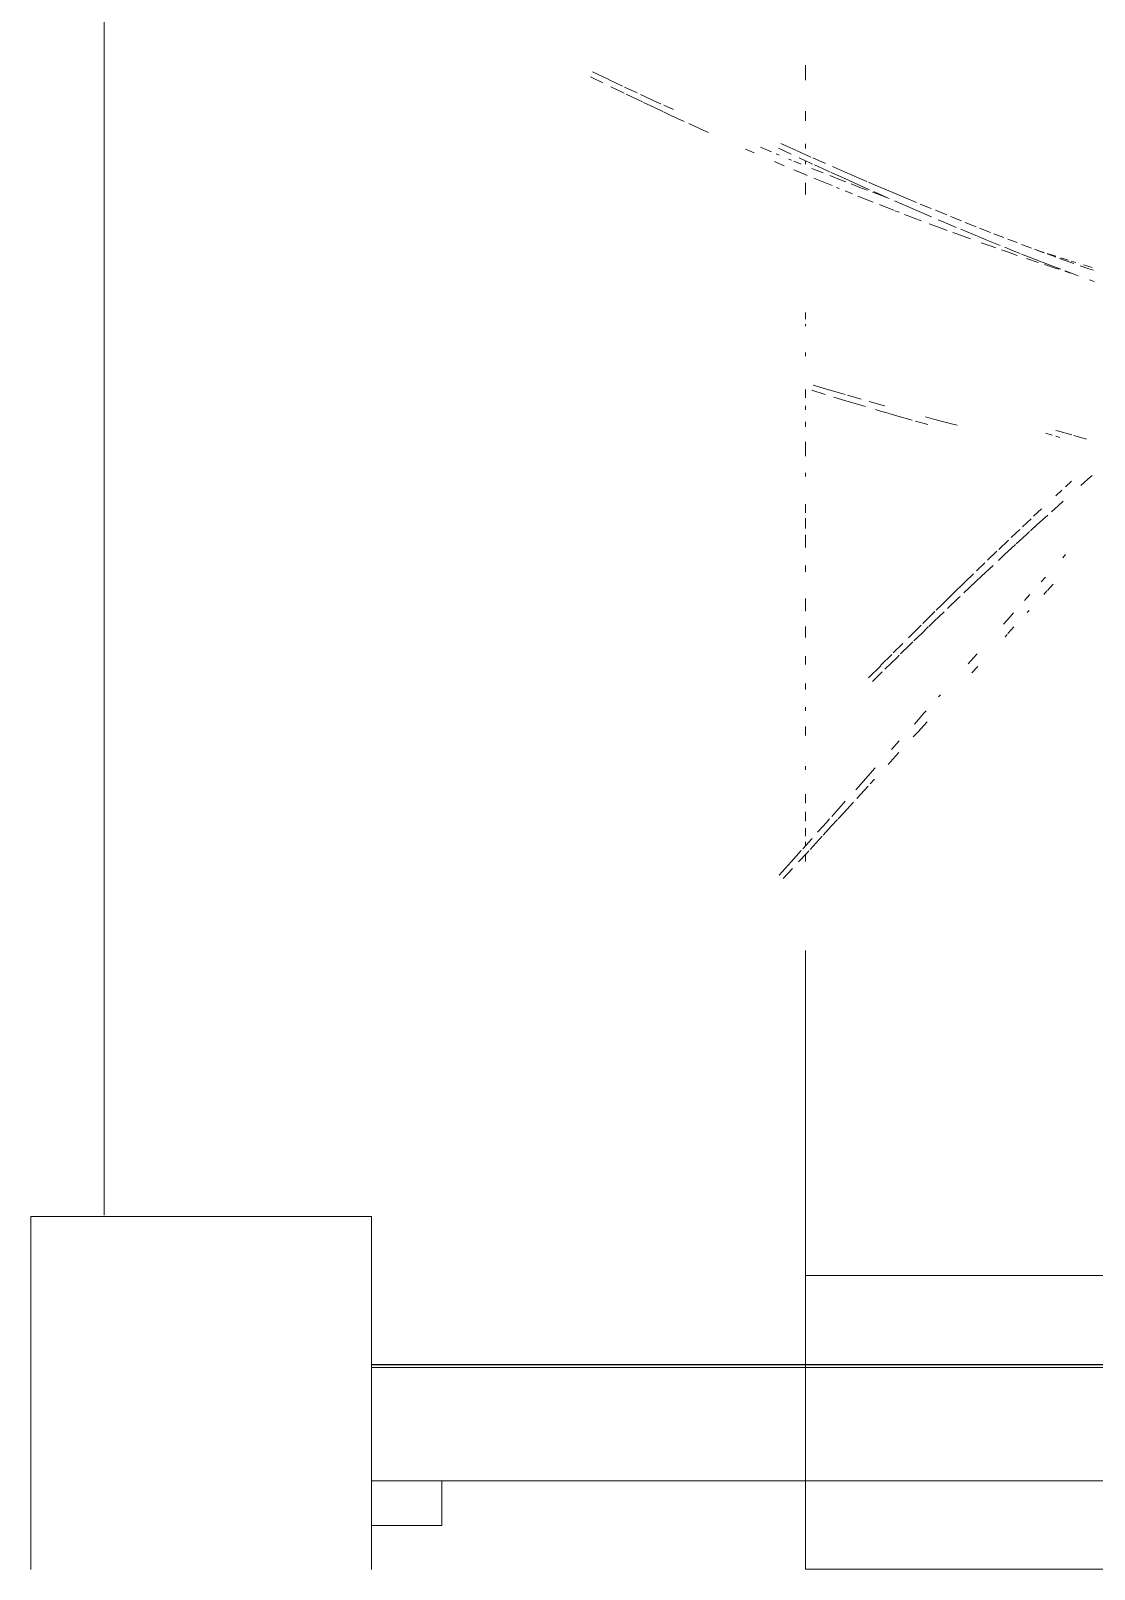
# Model space of a CAD drawing. Header units: millimetres. Extents: x -67152 to -48359, y -6192 to 21191.
# Drawn here: x -62380 to -62018, y 533 to 1057 of the extents above; entities that cross this region are included whole.
import ezdxf

# ---------------------------------------------------------------- set-up
doc = ezdxf.new("R2010")
doc.units = ezdxf.units.MM
for name, color, linetype, lineweight in [('G-IMPT', 8, 'Continuous', 9), ('I-FURN', 30, 'Continuous', 9), ('Q-SPCQ', 91, 'Continuous', 9)]:
    doc.layers.add(name, color=color, linetype=linetype, lineweight=lineweight)

# ---------------------------------------------------------------- blocks, each defined once
blk = doc.blocks.new('2017_EN_Awning_Llaza_Complet-PRO - Frontal-3576117-Nivel 1 Oficinas')
at = {"layer": 'Q-SPCQ'}
for p, q in [((-2975, 145.89), (-2975, 2171.56)), ((-3000, 145.48), (-2883.92, 145.48)), ((-3000, 25.23), (-3000, 145.48)), ((-2883.92, 145.48), (-2883.92, 25.23)), ((2883.92, 95.02), (-2883.92, 95.02)), ((-2883.92, 94.88), (2883.92, 94.88)), ((2883.92, 94.04), (-2883.92, 94.04)), ((-2883.92, 55.37), (2883.92, 55.37)), ((-2860, 40.23), (-2860, 55.23)), ((-2883.92, 40.23), (-2860, 40.23))]:
    blk.add_line(p, q, dxfattribs=at)
blk = doc.blocks.new('LR2371_Conjunto_Estar_Externo_932 - RM-palem_elek_dwg-V24-Nivel 1 Oficinas')
at = {"layer": 'G-IMPT'}
for p, q in [((1513.1, 860.8), (1528.5, 877.5)), ((1535, 871.6), (1515.6, 850)), ((1489.2, 834.7), (1503.1, 849.8)), ((1498.6, 830.9), (1515.6, 850)), ((1464, 807.3), (1469.2, 813)), ((1469.2, 813), (1484, 829.1)), ((1496.2, 828.2), (1480.8, 811)), ((1486.4, 831.6), (1489.2, 834.7)), ((1438.8, 779.8), (1449.2, 791.1)), ((1449.2, 791.1), (1462.5, 805.7)), ((1456.7, 784.1), (1471.7, 800.9)), ((1412.4, 751.1), (1429, 769.2)), ((1429, 769.2), (1438, 778.9)), ((1448.3, 774.7), (1436.9, 761.9)), ((1456.7, 784.1), (1452, 778.9)), ((1388.4, 724.9), (1406.8, 744.9)), ((1426, 749.8), (1436.9, 761.9)), ((1376.6, 694.6), (1396.8, 717.1)), ((1377.7, 713.2), (1384.9, 721)), ((1408.8, 730.6), (1396.8, 717.1)), ((1347.5, 680.2), (1355.5, 689)), ((1336.9, 650.1), (1349.6, 664.3)), ((1337.6, 669.5), (1347.5, 680.2)), ((1291.1, 618.7), (1306.4, 635.4)), ((1306.4, 635.4), (1313.8, 643.5)), ((1295.6, 603.9), (1312, 622.3)), ((1295.6, 603.9), (1292.3, 600.2)), ((1269, 574.1), (1272, 577.5)), ((1207.5, 527.4), (1216.9, 537.7)), ((1365, 536.1), (1381.3, 552.2)), ((1387.5, 546), (1367.6, 525.9)), ((1214.6, 513.2), (1208.6, 506.4)), ((1214.6, 513.2), (1223.4, 523.1)), ((1337.2, 508.8), (1340.1, 511.6)), ((1340.1, 511.6), (1360.6, 531.8)), ((1349.3, 507.4), (1367.1, 525.3)), ((1367.5, 525.8), (1367.1, 525.3)), ((1299.4, 472), (1312.9, 485.1)), ((1314.4, 486.6), (1319.6, 491.7)), ((1319.6, 491.7), (1334.8, 506.5)), ((1346.8, 504.9), (1331, 489)), ((1147.6, 462), (1157.5, 472.8)), ((1164.9, 457.5), (1154.6, 445.9)), ((1158.9, 474.4), (1162.3, 478)), ((1279.3, 452.6), (1288.2, 461.2)), ((1289, 462), (1299.4, 472)), ((1306.7, 464.8), (1300.8, 458.9)), ((1306.7, 464.8), (1321.8, 479.8)), ((1122.7, 434.8), (1125.6, 438)), ((1148.3, 438.8), (1154.6, 445.9)), ((1263.1, 437), (1279.3, 452.6)), ((1267.3, 425.8), (1276.1, 434.4)), ((1278, 436.3), (1286.9, 445.1)), ((1298.2, 456.4), (1286.9, 445.1)), ((1093.2, 402.5), (1098.4, 408.2)), ((1130, 418.3), (1121.3, 408.5)), ((1228.8, 388), (1247.9, 406.7)), ((1236.4, 411.5), (1239.8, 414.7)), ((1239.8, 414.7), (1257.6, 431.7)), ((1267.3, 425.8), (1247.9, 406.7)), ((1082.9, 391.3), (1092.3, 401.6)), ((1095.5, 379.7), (1102.5, 387.5)), ((1201.2, 378.1), (1220.4, 396.3)), ((1228.8, 388), (1214.6, 374.2)), ((1220.4, 396.3), (1230.6, 405.9)), ((1182.2, 360.4), (1201.2, 378.1)), ((1195.8, 356), (1209.4, 369.2)), ((1062.3, 342.3), (1067, 347.6)), ((1145.2, 325.9), (1163.6, 343)), ((1156.9, 318.7), (1172.8, 333.9)), ((1163.6, 343), (1173.3, 352)), ((1191.2, 351.5), (1175.9, 336.9)), ((1121.8, 304.4), (1127.1, 309.3)), ((1127.1, 309.3), (1143.8, 324.7)), ((1152.1, 314.2), (1138.1, 300.8)), ((1091.8, 277.2), (1109.3, 293)), ((1109.3, 293), (1120.6, 303.3)), ((1119.4, 283.2), (1133.5, 296.5)), ((1066.3, 254.2), (1074.7, 261.8)), ((1074.7, 261.8), (1085.7, 271.7)), ((1115.2, 279.3), (1102.1, 267)), ((1052.6, 221.3), (1062.7, 230.5)), ((1078.7, 245.3), (1068.8, 236.1)), ((1018.4, 212.1), (1025.5, 218.2)), ((1025.5, 218.2), (1037.1, 228.4)), ((1048.7, 146), (1027.7, 151.8)), ((1052.1, 145), (1075.8, 138.4)), ((1072.1, 149), (1078.6, 147.1)), ((1078.7, 137.5), (1075.8, 138.4)), ((1078.6, 147.1), (1078.7, 147)), ((1084.4, 145.3), (1094.8, 142.2)), ((1248.8, 127.1), (1241.3, 129)), ((1248.8, 127.1), (1278, 119.4)), ((1290, 127.8), (1310.2, 122.1)), ((1293.7, 115.2), (1278, 119.4)), ((1315.4, 120.6), (1339.1, 113.8)), ((1339.1, 113.8), (1351.9, 110.1)), ((1353, 109.8), (1367.9, 105.5)), ((1367.9, 105.5), (1376.4, 103)), ((1365, 95.7), (1360.8, 96.8)), ((1365, 95.7), (1386.8, 89.5)), ((1392.8, 98.1), (1396.6, 97)), ((1396.6, 97), (1425.1, 88.5)), ((1422.4, 79.4), (1400, 85.8)), ((1425.1, 88.5), (1445, 82.4)), ((1426, 78.3), (1450.9, 71.1)), ((1459.4, 78), (1481.5, 71.1)), ((1479.1, 62.8), (1451.5, 70.9)), ((1015.4, -108.4), (1023.2, -111.2)), ((1023.9, -129.5), (1016.5, -127)), ((1041.9, -118), (1049.8, -120.9)), ((1049.8, -120.9), (1062.9, -125.8)), ((1054.2, -122.3), (1063.9, -125.4)), ((1018.7, -131.5), (1033.1, -136)), ((1023.9, -129.5), (1038.5, -134.5)), ((1053, -142.2), (1045.4, -139.8)), ((1061.4, -142.5), (1048.8, -138.1)), ((1070.3, -147.5), (1058.1, -143.8)), ((1061.4, -142.5), (1072.6, -146.6)), ((1070.4, -128.5), (1088, -135.2)), ((1073.8, -128.6), (1078.2, -130)), ((1078.2, -130), (1097.5, -136.4)), ((1078.7, -148.8), (1080.9, -149.6)), ((1078.7, -150.2), (1093.1, -154.7)), ((1093.1, -154), (1080.9, -149.6)), ((1088, -135.2), (1102.4, -140.8)), ((1103.3, -141.1), (1107.9, -142.9)), ((1107.5, -139.8), (1127.1, -146.4)), ((1107.9, -142.9), (1128.3, -150.9)), ((1128.3, -150.9), (1135.3, -153.7)), ((1142.1, -151.5), (1158.3, -157.1)), ((1108.8, -159.8), (1097.8, -156.3)), ((1101, -156.9), (1097.9, -155.8)), ((1101, -156.9), (1113.8, -161.7)), ((1118.6, -163.5), (1121.6, -164.5)), ((1135.2, -169.7), (1121.6, -164.5)), ((1137.3, -154.5), (1149.2, -159.2)), ((1142.6, -172.5), (1157.8, -178.3)), ((1149.2, -159.2), (1162.9, -164.8)), ((1158.3, -157.1), (1168.4, -160.6)), ((1170.5, -167.8), (1192.4, -176.7)), ((1177.6, -163.8), (1185.4, -166.6)), ((1185.4, -166.6), (1201.8, -172.4)), ((1192.4, -176.7), (1206.5, -182.6)), ((1180.9, -187.3), (1164.2, -180.8)), ((1186.1, -189.3), (1204.4, -196.5)), ((1208, -183.2), (1214.6, -185.9)), ((1228.2, -206), (1210.2, -198.8)), ((1214.6, -185.9), (1235.6, -194.7)), ((1219.6, -178.8), (1240.3, -186.3)), ((1240.3, -186.3), (1248.3, -189.2)), ((1242.8, -197.7), (1260.4, -205.1)), ((1258, -192.8), (1268, -196.5)), ((1268, -196.5), (1287.6, -203.8)), ((1234.4, -208.5), (1252.4, -215.8)), ((1277.4, -226), (1258.7, -218.4)), ((1260.4, -205.1), (1272.7, -210.4)), ((1283.9, -215.2), (1307.8, -225.4)), ((1300.8, -208.8), (1323.7, -217.5)), ((1307.8, -225.4), (1332, -236)), ((1323.7, -217.5), (1328.2, -219.2)), ((1337, -222.6), (1344.1, -225.3)), ((1346, -226.1), (1351.7, -228.3)), ((1351.7, -228.3), (1369.8, -235.3)), ((1284.3, -228.8), (1302.4, -236.3)), ((1326.8, -246.5), (1308.5, -238.9)), ((1326.8, -246.5), (1351.5, -256.9)), ((1332, -236), (1344.9, -241.6)), ((1353.6, -245.5), (1356.5, -246.7)), ((1356.5, -246.6), (1373.6, -253)), ((1356.5, -246.7), (1379, -256.7)), ((1380.9, -255.8), (1373.6, -253)), ((1379.8, -239.3), (1405.6, -249.5)), ((1414, -252.9), (1426.1, -257.8)), ((1376.5, -267.6), (1351.5, -256.9)), ((1376.5, -267.6), (1387.8, -272.5)), ((1385.9, -259.8), (1406.5, -269)), ((1401.9, -263.8), (1390.2, -259.4)), ((1390.3, -273.6), (1401.8, -278.5)), ((1427.4, -289.6), (1401.8, -278.5)), ((1401.9, -263.8), (1416.2, -269.4)), ((1406.5, -269), (1432, -280.4)), ((1425, -272.8), (1430.2, -274.8)), ((1451.8, -283.3), (1430.2, -274.8)), ((1436.1, -261.8), (1440.7, -263.7)), ((1447.9, -266.6), (1464.2, -273.3)), ((1464.2, -273.3), (1478, -279)), ((1427.4, -289.6), (1447, -298.2)), ((1432, -280.4), (1449.1, -288.2)), ((1451, -289.1), (1457.7, -292.1)), ((1457.7, -292.1), (1476.9, -300.9)), ((1479.4, -312.5), (1458.9, -303.4)), ((1462.8, -287.7), (1481.5, -295.2)), ((1480, -302.3), (1483.6, -304)), ((1483.6, -304), (1502, -312.4)), ((1489.1, -283.6), (1492.4, -285)), ((1492.4, -285), (1511, -292.8)), ((1511.1, -307.2), (1499.1, -302.3)), ((1527.1, -299.6), (1543.1, -306.4)), ((1482.7, -313.9), (1505.7, -324.2)), ((1532.2, -336.1), (1506.3, -324.5)), ((1515, -308.8), (1519.3, -310.5)), ((1515.4, -318.6), (1536.1, -328.3)), ((1535.2, -317.1), (1540.4, -319.2)), ((1566.1, -329.9), (1548, -322.4)), ((1576.4, -320.8), (1590.6, -327)), ((1652, -354.3), (1659.6, -357.7)), ((1659.6, -357.7), (1684.3, -369)), ((1691.9, -372.4), (1714.2, -382.7)), ((1725.4, -399.4), (1709.8, -392.4)), ((1714.2, -382.7), (1726.2, -388.4)), ((1727.3, -388.9), (1741.2, -395.4)), ((1737, -404.7), (1730.5, -401.7)), ((1737, -404.7), (1763.9, -417)), ((1741.2, -395.4), (1759, -403.8)), ((1761, -404.8), (1768, -408.1)), ((1768, -408.1), (1787.6, -417.6)), ((1790.6, -429.4), (1769.7, -419.7)), ((1790.8, -419.1), (1794.5, -420.9)), ((1793.9, -431), (1817, -441.9)), ((1794.5, -420.9), (1813, -429.9)), ((1843.1, -454.4), (1817.6, -442.2)), ((1826.3, -436.4), (1846.7, -446.5))]:
    blk.add_line(p, q, dxfattribs=at)
blk = doc.blocks.new('LR2371_Conjunto_Estar_Externo_932 - LR2371_Conjunto_Estar_Externo_932-V25-Nivel 1 Oficinas')
at = {"layer": 'I-FURN'}
for p, q in [((0, 100), (2700, 100)), ((2700, 100), (2700, 0)), ((2700, 0), (0, 0)), ((2700, -110.74), (2700, 0)), ((2700, -143.4), (2700, -141.01)), ((2700, -147.7), (2700, -146.33)), ((2700, -152.38), (2700, -149.65)), ((2700, -157.91), (2700, -154.82)), ((2700, -163.92), (2700, -160.88)), ((2700, -173.45), (2700, -172.24)), ((2700, -187), (2700, -184)), ((2700, -193.6), (2700, -192.4)), ((2700, -201.62), (2700, -199.65)), ((2700, -210.93), (2700, -208.19)), ((2700, -221.09), (2700, -217.29)), ((2700, -230.63), (2700, -226.3)), ((2700, -241.91), (2700, -239.65)), ((2700, -252.25), (2700, -247.95)), ((2700, -257.99), (2700, -254.43)), ((2700, -262.76), (2700, -259.75)), ((2700, -273.46), (2700, -272.17)), ((2700, -283.93), (2700, -279.06)), ((2700, -290.77), (2700, -289.12)), ((2700, -296.28), (2700, -294.92)), ((2700, -301.77), (2700, -298.96)), ((2700, -314.36), (2700, -313.2)), ((2700, -324.04), (2700, -323.34)), ((2700, -328.03), (2700, -325.74)), ((2700, -372.17), (2700, -368.24)), ((2700, -379.51), (2700, -378.59)), ((2700, -385.52), (2700, -383.87)), ((2700, -396.6), (2700, -393.31)), ((2700, -412.28), (2700, -407.15))]:
    blk.add_line(p, q, dxfattribs=at)
at = {"xscale": 0.2063269555025896, "yscale": 0.2063269555025896, "zscale": 0.2063269555025896}
blk.add_blockref('LR2371_Conjunto_Estar_Externo_932 - RM-palem_elek_dwg-V24-Nivel 1 Oficinas', (2392.17, -316.24), dxfattribs=at)

msp = doc.modelspace()

# ---------------------------------------------------------------- block references
at = {"layer": 'I-FURN', "rotation": 180}
msp.add_blockref('LR2371_Conjunto_Estar_Externo_932 - LR2371_Conjunto_Estar_Externo_932-V25-Nivel 1 Oficinas', (-59416.06, 633.03), dxfattribs=at)
at = {"layer": 'Q-SPCQ'}
msp.add_blockref('2017_EN_Awning_Llaza_Complet-PRO - Frontal-3576117-Nivel 1 Oficinas', (-59379.85, 507.7), dxfattribs=at)

doc.saveas('drawing.dxf')
